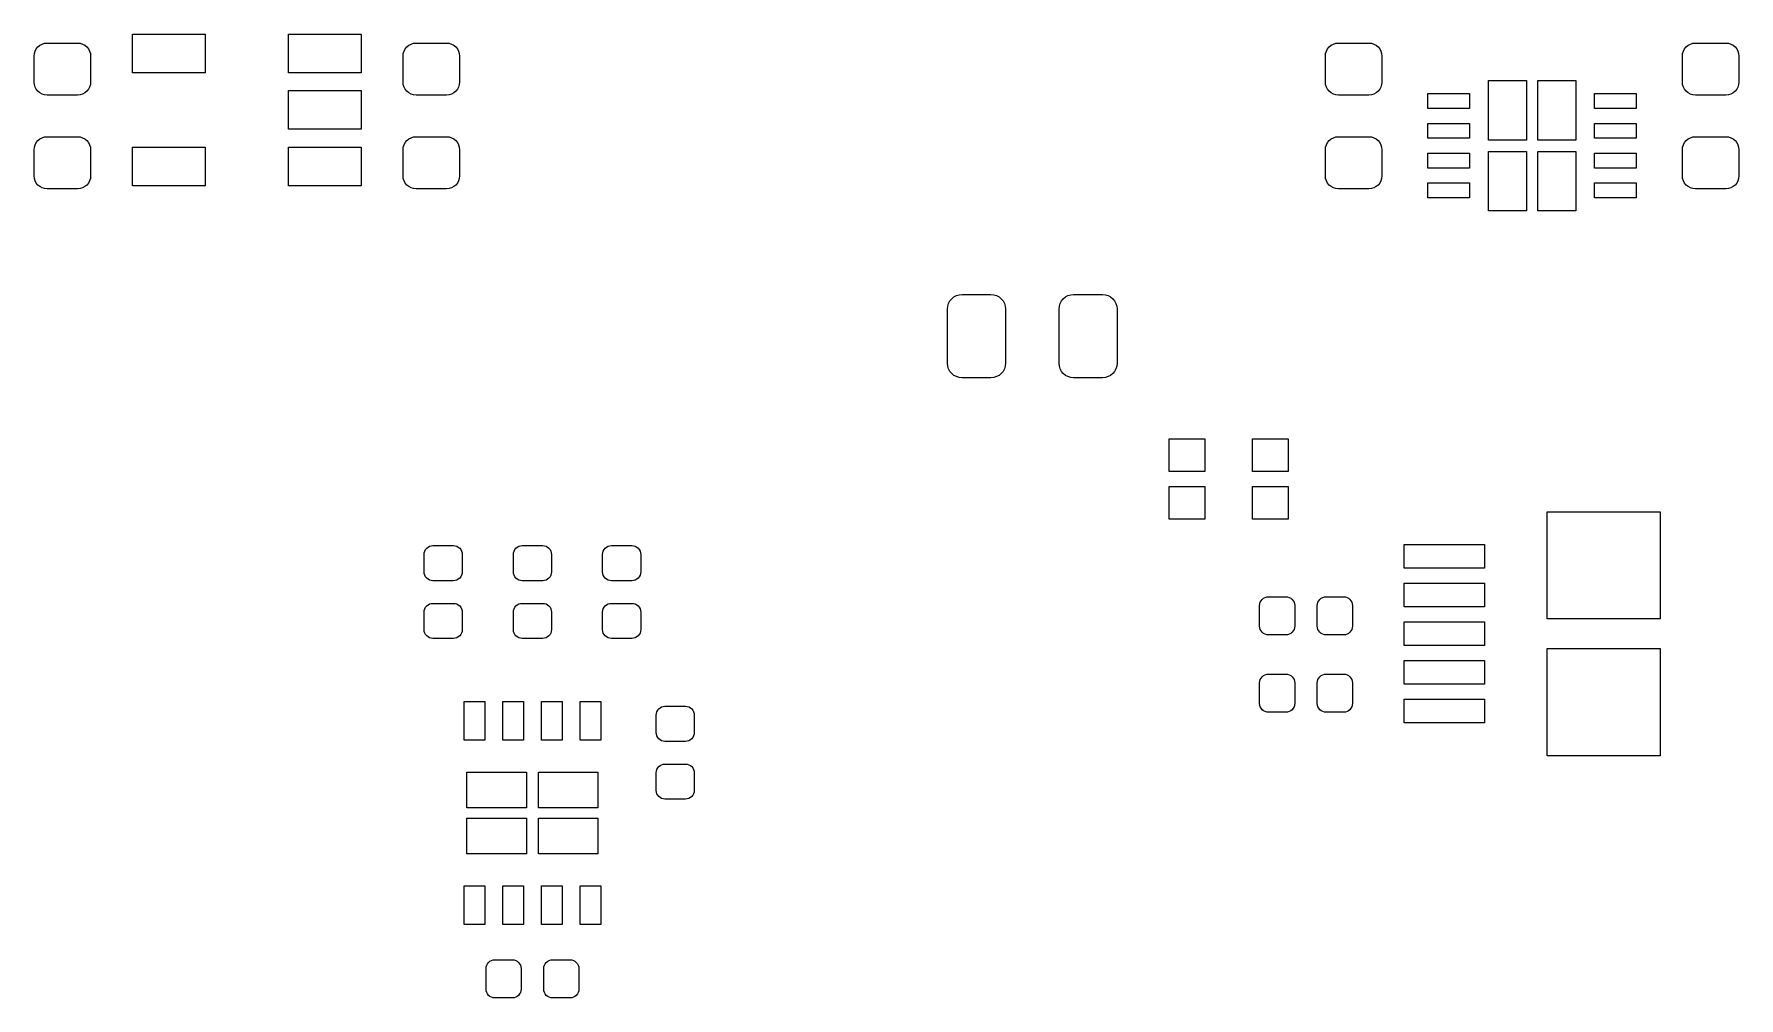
# Model space of a CAD drawing. Extents: x 100.6 to 129.3, y -122.7 to -106.5.
import ezdxf

# ---------------------------------------------------------------- set-up
doc = ezdxf.new("R2010")
doc.units = 0
doc.layers.add('BLACK', color=7, linetype='CONTINUOUS')

msp = doc.modelspace()

# ---------------------------------------------------------------- linework, layer by layer
at = {"layer": 'BLACK', "linetype": 'CONTINUOUS'}
for p, q in [((102.28, -107.175), (102.28, -106.525)), ((102.28, -106.525), (103.5, -106.525)), ((103.5, -106.525), (103.5, -107.175)), ((104.9, -107.175), (104.9, -106.525)), ((104.9, -106.525), (106.12, -106.525)), ((106.12, -106.525), (106.12, -107.175)), ((100.625, -106.894), (100.629, -106.851)), ((100.629, -106.851), (100.642, -106.81)), ((100.642, -106.81), (100.662, -106.772)), ((100.662, -106.772), (100.689, -106.739)), ((100.689, -106.739), (100.722, -106.712)), ((100.722, -106.712), (100.76, -106.692)), ((100.76, -106.692), (100.801, -106.679)), ((100.801, -106.679), (100.844, -106.675)), ((100.844, -106.675), (101.356, -106.675)), ((101.356, -106.675), (101.399, -106.679)), ((101.399, -106.679), (101.44, -106.692)), ((101.44, -106.692), (101.478, -106.712)), ((101.478, -106.712), (101.511, -106.739)), ((101.511, -106.739), (101.538, -106.772)), ((101.538, -106.772), (101.558, -106.81)), ((101.558, -106.81), (101.571, -106.851)), ((101.571, -106.851), (101.575, -106.894)), ((106.825, -106.894), (106.829, -106.851)), ((106.829, -106.851), (106.842, -106.81)), ((106.842, -106.81), (106.862, -106.772)), ((106.862, -106.772), (106.889, -106.739)), ((106.889, -106.739), (106.922, -106.712)), ((106.922, -106.712), (106.96, -106.692)), ((106.96, -106.692), (107.001, -106.679)), ((107.001, -106.679), (107.044, -106.675)), ((107.044, -106.675), (107.556, -106.675)), ((107.556, -106.675), (107.599, -106.679)), ((107.599, -106.679), (107.64, -106.692)), ((107.64, -106.692), (107.678, -106.712)), ((107.678, -106.712), (107.711, -106.739)), ((107.711, -106.739), (107.738, -106.772)), ((107.738, -106.772), (107.758, -106.81)), ((107.758, -106.81), (107.771, -106.851)), ((107.771, -106.851), (107.775, -106.894)), ((122.325, -106.894), (122.329, -106.851)), ((122.329, -106.851), (122.342, -106.81)), ((122.342, -106.81), (122.362, -106.772)), ((122.362, -106.772), (122.389, -106.739)), ((122.389, -106.739), (122.422, -106.712)), ((122.422, -106.712), (122.46, -106.692)), ((122.46, -106.692), (122.501, -106.679)), ((122.501, -106.679), (122.544, -106.675)), ((122.544, -106.675), (123.056, -106.675)), ((123.056, -106.675), (123.099, -106.679)), ((123.099, -106.679), (123.14, -106.692)), ((123.14, -106.692), (123.178, -106.712)), ((123.178, -106.712), (123.211, -106.739)), ((123.211, -106.739), (123.238, -106.772)), ((123.238, -106.772), (123.258, -106.81)), ((123.258, -106.81), (123.271, -106.851)), ((123.271, -106.851), (123.275, -106.894)), ((128.325, -106.894), (128.329, -106.851)), ((128.329, -106.851), (128.342, -106.81)), ((128.342, -106.81), (128.362, -106.772)), ((128.362, -106.772), (128.389, -106.739)), ((128.389, -106.739), (128.422, -106.712)), ((128.422, -106.712), (128.46, -106.692)), ((128.46, -106.692), (128.501, -106.679)), ((128.501, -106.679), (128.544, -106.675)), ((128.544, -106.675), (129.056, -106.675)), ((129.056, -106.675), (129.099, -106.679)), ((129.099, -106.679), (129.14, -106.692)), ((129.14, -106.692), (129.178, -106.712)), ((129.178, -106.712), (129.211, -106.739)), ((129.211, -106.739), (129.238, -106.772)), ((129.238, -106.772), (129.258, -106.81)), ((129.258, -106.81), (129.271, -106.851)), ((129.271, -106.851), (129.275, -106.894)), ((100.625, -107.331), (100.625, -106.894)), ((101.575, -106.894), (101.575, -107.331)), ((106.825, -107.331), (106.825, -106.894)), ((107.775, -106.894), (107.775, -107.331)), ((122.325, -107.331), (122.325, -106.894)), ((123.275, -106.894), (123.275, -107.331)), ((128.325, -107.331), (128.325, -106.894)), ((129.275, -106.894), (129.275, -107.331)), ((100.629, -107.374), (100.625, -107.331)), ((100.642, -107.415), (100.629, -107.374)), ((100.662, -107.453), (100.642, -107.415)), ((101.558, -107.415), (101.538, -107.453)), ((101.571, -107.374), (101.558, -107.415)), ((101.575, -107.331), (101.571, -107.374)), ((103.5, -107.175), (102.28, -107.175)), ((106.12, -107.175), (104.9, -107.175)), ((106.829, -107.374), (106.825, -107.331)), ((106.842, -107.415), (106.829, -107.374)), ((106.862, -107.453), (106.842, -107.415)), ((107.758, -107.415), (107.738, -107.453)), ((107.771, -107.374), (107.758, -107.415)), ((107.775, -107.331), (107.771, -107.374)), ((122.329, -107.374), (122.325, -107.331)), ((122.342, -107.415), (122.329, -107.374)), ((122.362, -107.453), (122.342, -107.415)), ((123.258, -107.415), (123.238, -107.453)), ((123.271, -107.374), (123.258, -107.415)), ((123.275, -107.331), (123.271, -107.374)), ((125.065, -108.305), (125.065, -107.305)), ((125.065, -107.305), (125.705, -107.305)), ((125.705, -107.305), (125.705, -108.305)), ((125.895, -108.305), (125.895, -107.305)), ((125.895, -107.305), (126.535, -107.305)), ((126.535, -107.305), (126.535, -108.305)), ((128.329, -107.374), (128.325, -107.331)), ((128.342, -107.415), (128.329, -107.374)), ((128.362, -107.453), (128.342, -107.415)), ((129.258, -107.415), (129.238, -107.453)), ((129.271, -107.374), (129.258, -107.415)), ((129.275, -107.331), (129.271, -107.374)), ((100.689, -107.486), (100.662, -107.453)), ((100.722, -107.513), (100.689, -107.486)), ((100.76, -107.533), (100.722, -107.513)), ((100.801, -107.546), (100.76, -107.533)), ((100.844, -107.55), (100.801, -107.546)), ((101.356, -107.55), (100.844, -107.55)), ((101.399, -107.546), (101.356, -107.55)), ((101.44, -107.533), (101.399, -107.546)), ((101.478, -107.513), (101.44, -107.533)), ((101.511, -107.486), (101.478, -107.513)), ((101.538, -107.453), (101.511, -107.486)), ((104.9, -108.125), (104.9, -107.475)), ((104.9, -107.475), (106.12, -107.475)), ((106.12, -107.475), (106.12, -108.125)), ((106.889, -107.486), (106.862, -107.453)), ((106.922, -107.513), (106.889, -107.486)), ((106.96, -107.533), (106.922, -107.513)), ((107.001, -107.546), (106.96, -107.533)), ((107.044, -107.55), (107.001, -107.546)), ((107.556, -107.55), (107.044, -107.55)), ((107.599, -107.546), (107.556, -107.55)), ((107.64, -107.533), (107.599, -107.546)), ((107.678, -107.513), (107.64, -107.533)), ((107.711, -107.486), (107.678, -107.513)), ((107.738, -107.453), (107.711, -107.486)), ((122.389, -107.486), (122.362, -107.453)), ((122.422, -107.513), (122.389, -107.486)), ((122.46, -107.533), (122.422, -107.513)), ((122.501, -107.546), (122.46, -107.533)), ((122.544, -107.55), (122.501, -107.546)), ((123.056, -107.55), (122.544, -107.55)), ((123.099, -107.546), (123.056, -107.55)), ((123.14, -107.533), (123.099, -107.546)), ((123.178, -107.513), (123.14, -107.533)), ((123.211, -107.486), (123.178, -107.513)), ((123.238, -107.453), (123.211, -107.486)), ((124.05, -107.775), (124.05, -107.525)), ((124.05, -107.525), (124.75, -107.525)), ((124.75, -107.525), (124.75, -107.775)), ((126.85, -107.775), (126.85, -107.525)), ((126.85, -107.525), (127.55, -107.525)), ((127.55, -107.525), (127.55, -107.775)), ((128.389, -107.486), (128.362, -107.453)), ((128.422, -107.513), (128.389, -107.486)), ((128.46, -107.533), (128.422, -107.513)), ((128.501, -107.546), (128.46, -107.533)), ((128.544, -107.55), (128.501, -107.546)), ((129.056, -107.55), (128.544, -107.55)), ((129.099, -107.546), (129.056, -107.55)), ((129.14, -107.533), (129.099, -107.546)), ((129.178, -107.513), (129.14, -107.533)), ((129.211, -107.486), (129.178, -107.513)), ((129.238, -107.453), (129.211, -107.486)), ((124.75, -107.775), (124.05, -107.775)), ((127.55, -107.775), (126.85, -107.775)), ((100.689, -108.314), (100.722, -108.287)), ((100.722, -108.287), (100.76, -108.267)), ((100.76, -108.267), (100.801, -108.254)), ((100.801, -108.254), (100.844, -108.25)), ((100.844, -108.25), (101.356, -108.25)), ((101.356, -108.25), (101.399, -108.254)), ((101.399, -108.254), (101.44, -108.267)), ((101.44, -108.267), (101.478, -108.287)), ((101.478, -108.287), (101.511, -108.314)), ((106.12, -108.125), (104.9, -108.125)), ((106.889, -108.314), (106.922, -108.287)), ((106.922, -108.287), (106.96, -108.267)), ((106.96, -108.267), (107.001, -108.254)), ((107.001, -108.254), (107.044, -108.25)), ((107.044, -108.25), (107.556, -108.25)), ((107.556, -108.25), (107.599, -108.254)), ((107.599, -108.254), (107.64, -108.267)), ((107.64, -108.267), (107.678, -108.287)), ((107.678, -108.287), (107.711, -108.314)), ((122.389, -108.314), (122.422, -108.287)), ((122.422, -108.287), (122.46, -108.267)), ((122.46, -108.267), (122.501, -108.254)), ((122.501, -108.254), (122.544, -108.25)), ((122.544, -108.25), (123.056, -108.25)), ((123.056, -108.25), (123.099, -108.254)), ((123.099, -108.254), (123.14, -108.267)), ((123.14, -108.267), (123.178, -108.287)), ((123.178, -108.287), (123.211, -108.314)), ((124.05, -108.275), (124.05, -108.025)), ((124.05, -108.025), (124.75, -108.025)), ((124.75, -108.275), (124.05, -108.275)), ((124.75, -108.025), (124.75, -108.275)), ((126.85, -108.275), (126.85, -108.025)), ((126.85, -108.025), (127.55, -108.025)), ((127.55, -108.275), (126.85, -108.275)), ((127.55, -108.025), (127.55, -108.275)), ((128.389, -108.314), (128.422, -108.287)), ((128.422, -108.287), (128.46, -108.267)), ((128.46, -108.267), (128.501, -108.254)), ((128.501, -108.254), (128.544, -108.25)), ((128.544, -108.25), (129.056, -108.25)), ((129.056, -108.25), (129.099, -108.254)), ((129.099, -108.254), (129.14, -108.267)), ((129.14, -108.267), (129.178, -108.287)), ((129.178, -108.287), (129.211, -108.314)), ((100.625, -108.469), (100.629, -108.426)), ((100.625, -108.906), (100.625, -108.469)), ((100.629, -108.426), (100.642, -108.385)), ((100.642, -108.385), (100.662, -108.347)), ((100.662, -108.347), (100.689, -108.314)), ((101.511, -108.314), (101.538, -108.347)), ((101.538, -108.347), (101.558, -108.385)), ((101.558, -108.385), (101.571, -108.426)), ((101.571, -108.426), (101.575, -108.469)), ((101.575, -108.469), (101.575, -108.906)), ((102.28, -109.075), (102.28, -108.425)), ((102.28, -108.425), (103.5, -108.425)), ((103.5, -108.425), (103.5, -109.075)), ((104.9, -109.075), (104.9, -108.425)), ((104.9, -108.425), (106.12, -108.425)), ((106.12, -108.425), (106.12, -109.075)), ((106.825, -108.469), (106.829, -108.426)), ((106.825, -108.906), (106.825, -108.469)), ((106.829, -108.426), (106.842, -108.385)), ((106.842, -108.385), (106.862, -108.347)), ((106.862, -108.347), (106.889, -108.314)), ((107.711, -108.314), (107.738, -108.347)), ((107.738, -108.347), (107.758, -108.385)), ((107.758, -108.385), (107.771, -108.426)), ((107.771, -108.426), (107.775, -108.469)), ((107.775, -108.469), (107.775, -108.906)), ((122.325, -108.469), (122.329, -108.426)), ((122.325, -108.906), (122.325, -108.469)), ((122.329, -108.426), (122.342, -108.385)), ((122.342, -108.385), (122.362, -108.347)), ((122.362, -108.347), (122.389, -108.314)), ((123.211, -108.314), (123.238, -108.347)), ((123.238, -108.347), (123.258, -108.385)), ((123.258, -108.385), (123.271, -108.426)), ((123.271, -108.426), (123.275, -108.469)), ((123.275, -108.469), (123.275, -108.906)), ((124.05, -108.775), (124.05, -108.525)), ((124.05, -108.525), (124.75, -108.525)), ((124.75, -108.525), (124.75, -108.775)), ((125.705, -108.305), (125.065, -108.305)), ((125.065, -109.495), (125.065, -108.495)), ((125.065, -108.495), (125.705, -108.495)), ((125.705, -108.495), (125.705, -109.495)), ((126.535, -108.305), (125.895, -108.305)), ((125.895, -109.495), (125.895, -108.495)), ((125.895, -108.495), (126.535, -108.495)), ((126.535, -108.495), (126.535, -109.495)), ((126.85, -108.775), (126.85, -108.525)), ((126.85, -108.525), (127.55, -108.525)), ((127.55, -108.525), (127.55, -108.775)), ((128.325, -108.469), (128.329, -108.426)), ((128.325, -108.906), (128.325, -108.469)), ((128.329, -108.426), (128.342, -108.385)), ((128.342, -108.385), (128.362, -108.347)), ((128.362, -108.347), (128.389, -108.314)), ((129.211, -108.314), (129.238, -108.347)), ((129.238, -108.347), (129.258, -108.385)), ((129.258, -108.385), (129.271, -108.426)), ((129.271, -108.426), (129.275, -108.469)), ((129.275, -108.469), (129.275, -108.906)), ((124.75, -108.775), (124.05, -108.775)), ((127.55, -108.775), (126.85, -108.775)), ((100.629, -108.949), (100.625, -108.906)), ((100.642, -108.99), (100.629, -108.949)), ((100.662, -109.028), (100.642, -108.99)), ((100.689, -109.061), (100.662, -109.028)), ((100.722, -109.088), (100.689, -109.061)), ((100.76, -109.108), (100.722, -109.088)), ((100.801, -109.121), (100.76, -109.108)), ((100.844, -109.125), (100.801, -109.121)), ((101.356, -109.125), (100.844, -109.125)), ((101.399, -109.121), (101.356, -109.125)), ((101.44, -109.108), (101.399, -109.121)), ((101.478, -109.088), (101.44, -109.108)), ((101.511, -109.061), (101.478, -109.088)), ((101.538, -109.028), (101.511, -109.061)), ((101.558, -108.99), (101.538, -109.028)), ((101.571, -108.949), (101.558, -108.99)), ((101.575, -108.906), (101.571, -108.949)), ((103.5, -109.075), (102.28, -109.075)), ((106.12, -109.075), (104.9, -109.075)), ((106.829, -108.949), (106.825, -108.906)), ((106.842, -108.99), (106.829, -108.949)), ((106.862, -109.028), (106.842, -108.99)), ((106.889, -109.061), (106.862, -109.028)), ((106.922, -109.088), (106.889, -109.061)), ((106.96, -109.108), (106.922, -109.088)), ((107.001, -109.121), (106.96, -109.108)), ((107.044, -109.125), (107.001, -109.121)), ((107.556, -109.125), (107.044, -109.125)), ((107.599, -109.121), (107.556, -109.125)), ((107.64, -109.108), (107.599, -109.121)), ((107.678, -109.088), (107.64, -109.108)), ((107.711, -109.061), (107.678, -109.088)), ((107.738, -109.028), (107.711, -109.061)), ((107.758, -108.99), (107.738, -109.028)), ((107.771, -108.949), (107.758, -108.99)), ((107.775, -108.906), (107.771, -108.949)), ((122.329, -108.949), (122.325, -108.906)), ((122.342, -108.99), (122.329, -108.949)), ((122.362, -109.028), (122.342, -108.99)), ((122.389, -109.061), (122.362, -109.028)), ((122.422, -109.088), (122.389, -109.061)), ((122.46, -109.108), (122.422, -109.088)), ((122.501, -109.121), (122.46, -109.108)), ((122.544, -109.125), (122.501, -109.121)), ((123.056, -109.125), (122.544, -109.125)), ((123.099, -109.121), (123.056, -109.125)), ((123.14, -109.108), (123.099, -109.121)), ((123.178, -109.088), (123.14, -109.108)), ((123.211, -109.061), (123.178, -109.088)), ((123.238, -109.028), (123.211, -109.061)), ((123.258, -108.99), (123.238, -109.028)), ((123.271, -108.949), (123.258, -108.99)), ((123.275, -108.906), (123.271, -108.949)), ((124.05, -109.275), (124.05, -109.025)), ((124.05, -109.025), (124.75, -109.025)), ((124.75, -109.025), (124.75, -109.275)), ((126.85, -109.275), (126.85, -109.025)), ((126.85, -109.025), (127.55, -109.025)), ((127.55, -109.025), (127.55, -109.275)), ((128.329, -108.949), (128.325, -108.906)), ((128.342, -108.99), (128.329, -108.949)), ((128.362, -109.028), (128.342, -108.99)), ((128.389, -109.061), (128.362, -109.028)), ((128.422, -109.088), (128.389, -109.061)), ((128.46, -109.108), (128.422, -109.088)), ((128.501, -109.121), (128.46, -109.108)), ((128.544, -109.125), (128.501, -109.121)), ((129.056, -109.125), (128.544, -109.125)), ((129.099, -109.121), (129.056, -109.125)), ((129.14, -109.108), (129.099, -109.121)), ((129.178, -109.088), (129.14, -109.108)), ((129.211, -109.061), (129.178, -109.088)), ((129.238, -109.028), (129.211, -109.061)), ((129.258, -108.99), (129.238, -109.028)), ((129.271, -108.949), (129.258, -108.99)), ((129.275, -108.906), (129.271, -108.949)), ((124.75, -109.275), (124.05, -109.275)), ((127.55, -109.275), (126.85, -109.275)), ((125.705, -109.495), (125.065, -109.495)), ((126.535, -109.495), (125.895, -109.495)), ((115.975, -111.144), (115.98, -111.096)), ((115.975, -112.056), (115.975, -111.144)), ((115.98, -111.096), (115.994, -111.05)), ((115.994, -111.05), (116.016, -111.008)), ((116.016, -111.008), (116.046, -110.971)), ((116.046, -110.971), (116.083, -110.941)), ((116.083, -110.941), (116.125, -110.919)), ((116.125, -110.919), (116.171, -110.905)), ((116.171, -110.905), (116.219, -110.9)), ((116.219, -110.9), (116.706, -110.9)), ((116.706, -110.9), (116.754, -110.905)), ((116.754, -110.905), (116.8, -110.919)), ((116.8, -110.919), (116.842, -110.941)), ((116.842, -110.941), (116.879, -110.971)), ((116.879, -110.971), (116.909, -111.008)), ((116.909, -111.008), (116.931, -111.05)), ((116.931, -111.05), (116.945, -111.096)), ((116.945, -111.096), (116.95, -111.144)), ((116.95, -111.144), (116.95, -112.056)), ((117.85, -111.144), (117.855, -111.096)), ((117.85, -112.056), (117.85, -111.144)), ((117.855, -111.096), (117.869, -111.05)), ((117.869, -111.05), (117.891, -111.008)), ((117.891, -111.008), (117.921, -110.971)), ((117.921, -110.971), (117.958, -110.941)), ((117.958, -110.941), (118, -110.919)), ((118, -110.919), (118.046, -110.905)), ((118.046, -110.905), (118.094, -110.9)), ((118.094, -110.9), (118.581, -110.9)), ((118.581, -110.9), (118.629, -110.905)), ((118.629, -110.905), (118.675, -110.919)), ((118.675, -110.919), (118.717, -110.941)), ((118.717, -110.941), (118.754, -110.971)), ((118.754, -110.971), (118.784, -111.008)), ((118.784, -111.008), (118.806, -111.05)), ((118.806, -111.05), (118.82, -111.096)), ((118.82, -111.096), (118.825, -111.144)), ((118.825, -111.144), (118.825, -112.056)), ((115.98, -112.104), (115.975, -112.056)), ((115.994, -112.15), (115.98, -112.104)), ((116.016, -112.192), (115.994, -112.15)), ((116.046, -112.229), (116.016, -112.192)), ((116.083, -112.259), (116.046, -112.229)), ((116.125, -112.281), (116.083, -112.259)), ((116.171, -112.295), (116.125, -112.281)), ((116.219, -112.3), (116.171, -112.295)), ((116.706, -112.3), (116.219, -112.3)), ((116.754, -112.295), (116.706, -112.3)), ((116.8, -112.281), (116.754, -112.295)), ((116.842, -112.259), (116.8, -112.281)), ((116.879, -112.229), (116.842, -112.259)), ((116.909, -112.192), (116.879, -112.229)), ((116.931, -112.15), (116.909, -112.192)), ((116.945, -112.104), (116.931, -112.15)), ((116.95, -112.056), (116.945, -112.104)), ((117.855, -112.104), (117.85, -112.056)), ((117.869, -112.15), (117.855, -112.104)), ((117.891, -112.192), (117.869, -112.15)), ((117.921, -112.229), (117.891, -112.192)), ((117.958, -112.259), (117.921, -112.229)), ((118, -112.281), (117.958, -112.259)), ((118.046, -112.295), (118, -112.281)), ((118.094, -112.3), (118.046, -112.295)), ((118.581, -112.3), (118.094, -112.3)), ((118.629, -112.295), (118.581, -112.3)), ((118.675, -112.281), (118.629, -112.295)), ((118.717, -112.259), (118.675, -112.281)), ((118.754, -112.229), (118.717, -112.259)), ((118.784, -112.192), (118.754, -112.229)), ((118.806, -112.15), (118.784, -112.192)), ((118.82, -112.104), (118.806, -112.15)), ((118.825, -112.056), (118.82, -112.104)), ((119.7, -113.875), (119.7, -113.325)), ((119.7, -113.325), (120.3, -113.325)), ((120.3, -113.325), (120.3, -113.875)), ((121.1, -113.875), (121.1, -113.325)), ((121.1, -113.325), (121.7, -113.325)), ((121.7, -113.325), (121.7, -113.875)), ((120.3, -113.875), (119.7, -113.875)), ((121.7, -113.875), (121.1, -113.875)), ((119.7, -114.675), (119.7, -114.125)), ((119.7, -114.125), (120.3, -114.125)), ((120.3, -114.125), (120.3, -114.675)), ((121.1, -114.675), (121.1, -114.125)), ((121.1, -114.125), (121.7, -114.125)), ((121.7, -114.125), (121.7, -114.675)), ((126.05, -116.35), (126.05, -114.55)), ((126.05, -114.55), (127.95, -114.55)), ((127.95, -114.55), (127.95, -116.35)), ((120.3, -114.675), (119.7, -114.675)), ((121.7, -114.675), (121.1, -114.675)), ((107.205, -115.186), (107.223, -115.163)), ((107.223, -115.163), (107.246, -115.145)), ((107.246, -115.145), (107.271, -115.131)), ((107.271, -115.131), (107.299, -115.123)), ((107.299, -115.123), (107.328, -115.12)), ((107.328, -115.12), (107.672, -115.12)), ((107.672, -115.12), (107.701, -115.123)), ((107.701, -115.123), (107.729, -115.131)), ((107.729, -115.131), (107.754, -115.145)), ((107.754, -115.145), (107.777, -115.163)), ((107.777, -115.163), (107.795, -115.186)), ((108.705, -115.186), (108.723, -115.163)), ((108.723, -115.163), (108.746, -115.145)), ((108.746, -115.145), (108.771, -115.131)), ((108.771, -115.131), (108.799, -115.123)), ((108.799, -115.123), (108.828, -115.12)), ((108.828, -115.12), (109.172, -115.12)), ((109.172, -115.12), (109.201, -115.123)), ((109.201, -115.123), (109.229, -115.131)), ((109.229, -115.131), (109.254, -115.145)), ((109.254, -115.145), (109.277, -115.163)), ((109.277, -115.163), (109.295, -115.186)), ((110.205, -115.186), (110.223, -115.163)), ((110.223, -115.163), (110.246, -115.145)), ((110.246, -115.145), (110.271, -115.131)), ((110.271, -115.131), (110.299, -115.123)), ((110.299, -115.123), (110.328, -115.12)), ((110.328, -115.12), (110.672, -115.12)), ((110.672, -115.12), (110.701, -115.123)), ((110.701, -115.123), (110.729, -115.131)), ((110.729, -115.131), (110.754, -115.145)), ((110.754, -115.145), (110.777, -115.163)), ((110.777, -115.163), (110.795, -115.186)), ((123.65, -115.5), (123.65, -115.1)), ((123.65, -115.1), (125, -115.1)), ((125, -115.1), (125, -115.5)), ((107.18, -115.267), (107.183, -115.239)), ((107.18, -115.562), (107.18, -115.267)), ((107.183, -115.239), (107.191, -115.211)), ((107.191, -115.211), (107.205, -115.186)), ((107.795, -115.186), (107.809, -115.211)), ((107.809, -115.211), (107.817, -115.239)), ((107.817, -115.239), (107.82, -115.267)), ((107.82, -115.267), (107.82, -115.562)), ((108.68, -115.267), (108.683, -115.239)), ((108.68, -115.562), (108.68, -115.267)), ((108.683, -115.239), (108.691, -115.211)), ((108.691, -115.211), (108.705, -115.186)), ((109.295, -115.186), (109.309, -115.211)), ((109.309, -115.211), (109.317, -115.239)), ((109.317, -115.239), (109.32, -115.267)), ((109.32, -115.267), (109.32, -115.562)), ((110.18, -115.267), (110.183, -115.239)), ((110.18, -115.562), (110.18, -115.267)), ((110.183, -115.239), (110.191, -115.211)), ((110.191, -115.211), (110.205, -115.186)), ((110.795, -115.186), (110.809, -115.211)), ((110.809, -115.211), (110.817, -115.239)), ((110.817, -115.239), (110.82, -115.267)), ((110.82, -115.267), (110.82, -115.562)), ((107.183, -115.591), (107.18, -115.562)), ((107.191, -115.619), (107.183, -115.591)), ((107.205, -115.644), (107.191, -115.619)), ((107.223, -115.667), (107.205, -115.644)), ((107.246, -115.685), (107.223, -115.667)), ((107.271, -115.699), (107.246, -115.685)), ((107.299, -115.707), (107.271, -115.699)), ((107.328, -115.71), (107.299, -115.707)), ((107.672, -115.71), (107.328, -115.71)), ((107.701, -115.707), (107.672, -115.71)), ((107.729, -115.699), (107.701, -115.707)), ((107.754, -115.685), (107.729, -115.699)), ((107.777, -115.667), (107.754, -115.685)), ((107.795, -115.644), (107.777, -115.667)), ((107.809, -115.619), (107.795, -115.644)), ((107.817, -115.591), (107.809, -115.619)), ((107.82, -115.562), (107.817, -115.591)), ((108.683, -115.591), (108.68, -115.562)), ((108.691, -115.619), (108.683, -115.591)), ((108.705, -115.644), (108.691, -115.619)), ((108.723, -115.667), (108.705, -115.644)), ((108.746, -115.685), (108.723, -115.667)), ((108.771, -115.699), (108.746, -115.685)), ((108.799, -115.707), (108.771, -115.699)), ((108.828, -115.71), (108.799, -115.707)), ((109.172, -115.71), (108.828, -115.71)), ((109.201, -115.707), (109.172, -115.71)), ((109.229, -115.699), (109.201, -115.707)), ((109.254, -115.685), (109.229, -115.699)), ((109.277, -115.667), (109.254, -115.685)), ((109.295, -115.644), (109.277, -115.667)), ((109.309, -115.619), (109.295, -115.644)), ((109.317, -115.591), (109.309, -115.619)), ((109.32, -115.562), (109.317, -115.591)), ((110.183, -115.591), (110.18, -115.562)), ((110.191, -115.619), (110.183, -115.591)), ((110.205, -115.644), (110.191, -115.619)), ((110.223, -115.667), (110.205, -115.644)), ((110.246, -115.685), (110.223, -115.667)), ((110.271, -115.699), (110.246, -115.685)), ((110.299, -115.707), (110.271, -115.699)), ((110.328, -115.71), (110.299, -115.707)), ((110.672, -115.71), (110.328, -115.71)), ((110.701, -115.707), (110.672, -115.71)), ((110.729, -115.699), (110.701, -115.707)), ((110.754, -115.685), (110.729, -115.699)), ((110.777, -115.667), (110.754, -115.685)), ((110.795, -115.644), (110.777, -115.667)), ((110.809, -115.619), (110.795, -115.644)), ((110.817, -115.591), (110.809, -115.619)), ((110.82, -115.562), (110.817, -115.591)), ((125, -115.5), (123.65, -115.5)), ((121.245, -116.046), (121.263, -116.023)), ((121.263, -116.023), (121.286, -116.005)), ((121.286, -116.005), (121.311, -115.991)), ((121.311, -115.991), (121.339, -115.983)), ((121.339, -115.983), (121.367, -115.98)), ((121.367, -115.98), (121.662, -115.98)), ((121.662, -115.98), (121.691, -115.983)), ((121.691, -115.983), (121.719, -115.991)), ((121.719, -115.991), (121.744, -116.005)), ((121.744, -116.005), (121.767, -116.023)), ((121.767, -116.023), (121.785, -116.046)), ((122.215, -116.046), (122.233, -116.023)), ((122.233, -116.023), (122.256, -116.005)), ((122.256, -116.005), (122.281, -115.991)), ((122.281, -115.991), (122.309, -115.983)), ((122.309, -115.983), (122.337, -115.98)), ((122.337, -115.98), (122.632, -115.98)), ((122.632, -115.98), (122.661, -115.983)), ((122.661, -115.983), (122.689, -115.991)), ((122.689, -115.991), (122.714, -116.005)), ((122.714, -116.005), (122.737, -116.023)), ((122.737, -116.023), (122.755, -116.046)), ((123.65, -116.15), (123.65, -115.75)), ((123.65, -115.75), (125, -115.75)), ((125, -115.75), (125, -116.15)), ((107.18, -116.237), (107.183, -116.209)), ((107.18, -116.532), (107.18, -116.237)), ((107.183, -116.209), (107.191, -116.181)), ((107.191, -116.181), (107.205, -116.156)), ((107.205, -116.156), (107.223, -116.133)), ((107.223, -116.133), (107.246, -116.115)), ((107.246, -116.115), (107.271, -116.101)), ((107.271, -116.101), (107.299, -116.093)), ((107.299, -116.093), (107.328, -116.09)), ((107.328, -116.09), (107.672, -116.09)), ((107.672, -116.09), (107.701, -116.093)), ((107.701, -116.093), (107.729, -116.101)), ((107.729, -116.101), (107.754, -116.115)), ((107.754, -116.115), (107.777, -116.133)), ((107.777, -116.133), (107.795, -116.156)), ((107.795, -116.156), (107.809, -116.181)), ((107.809, -116.181), (107.817, -116.209)), ((107.817, -116.209), (107.82, -116.237)), ((107.82, -116.237), (107.82, -116.532)), ((108.68, -116.237), (108.683, -116.209)), ((108.68, -116.532), (108.68, -116.237)), ((108.683, -116.209), (108.691, -116.181)), ((108.691, -116.181), (108.705, -116.156)), ((108.705, -116.156), (108.723, -116.133)), ((108.723, -116.133), (108.746, -116.115)), ((108.746, -116.115), (108.771, -116.101)), ((108.771, -116.101), (108.799, -116.093)), ((108.799, -116.093), (108.828, -116.09)), ((108.828, -116.09), (109.172, -116.09)), ((109.172, -116.09), (109.201, -116.093)), ((109.201, -116.093), (109.229, -116.101)), ((109.229, -116.101), (109.254, -116.115)), ((109.254, -116.115), (109.277, -116.133)), ((109.277, -116.133), (109.295, -116.156)), ((109.295, -116.156), (109.309, -116.181)), ((109.309, -116.181), (109.317, -116.209)), ((109.317, -116.209), (109.32, -116.237)), ((109.32, -116.237), (109.32, -116.532)), ((110.18, -116.237), (110.183, -116.209)), ((110.18, -116.532), (110.18, -116.237)), ((110.183, -116.209), (110.191, -116.181)), ((110.191, -116.181), (110.205, -116.156)), ((110.205, -116.156), (110.223, -116.133)), ((110.223, -116.133), (110.246, -116.115)), ((110.246, -116.115), (110.271, -116.101)), ((110.271, -116.101), (110.299, -116.093)), ((110.299, -116.093), (110.328, -116.09)), ((110.328, -116.09), (110.672, -116.09)), ((110.672, -116.09), (110.701, -116.093)), ((110.701, -116.093), (110.729, -116.101)), ((110.729, -116.101), (110.754, -116.115)), ((110.754, -116.115), (110.777, -116.133)), ((110.777, -116.133), (110.795, -116.156)), ((110.795, -116.156), (110.809, -116.181)), ((110.809, -116.181), (110.817, -116.209)), ((110.817, -116.209), (110.82, -116.237)), ((110.82, -116.237), (110.82, -116.532)), ((121.22, -116.127), (121.223, -116.099)), ((121.22, -116.472), (121.22, -116.127)), ((121.223, -116.099), (121.231, -116.071)), ((121.231, -116.071), (121.245, -116.046)), ((121.785, -116.046), (121.799, -116.071)), ((121.799, -116.071), (121.807, -116.099)), ((121.807, -116.099), (121.81, -116.127)), ((121.81, -116.127), (121.81, -116.472)), ((122.19, -116.127), (122.193, -116.099)), ((122.19, -116.472), (122.19, -116.127)), ((122.193, -116.099), (122.201, -116.071)), ((122.201, -116.071), (122.215, -116.046)), ((122.755, -116.046), (122.769, -116.071)), ((122.769, -116.071), (122.777, -116.099)), ((122.777, -116.099), (122.78, -116.127)), ((122.78, -116.127), (122.78, -116.472)), ((125, -116.15), (123.65, -116.15)), ((107.183, -116.561), (107.18, -116.532)), ((107.191, -116.589), (107.183, -116.561)), ((107.205, -116.614), (107.191, -116.589)), ((107.809, -116.589), (107.795, -116.614)), ((107.817, -116.561), (107.809, -116.589)), ((107.82, -116.532), (107.817, -116.561)), ((108.683, -116.561), (108.68, -116.532)), ((108.691, -116.589), (108.683, -116.561)), ((108.705, -116.614), (108.691, -116.589)), ((109.309, -116.589), (109.295, -116.614)), ((109.317, -116.561), (109.309, -116.589)), ((109.32, -116.532), (109.317, -116.561)), ((110.183, -116.561), (110.18, -116.532)), ((110.191, -116.589), (110.183, -116.561)), ((110.205, -116.614), (110.191, -116.589)), ((110.809, -116.589), (110.795, -116.614)), ((110.817, -116.561), (110.809, -116.589)), ((110.82, -116.532), (110.817, -116.561)), ((121.223, -116.501), (121.22, -116.472)), ((121.231, -116.529), (121.223, -116.501)), ((121.245, -116.554), (121.231, -116.529)), ((121.263, -116.577), (121.245, -116.554)), ((121.286, -116.595), (121.263, -116.577)), ((121.311, -116.609), (121.286, -116.595)), ((121.744, -116.595), (121.719, -116.609)), ((121.767, -116.577), (121.744, -116.595)), ((121.785, -116.554), (121.767, -116.577)), ((121.799, -116.529), (121.785, -116.554)), ((121.807, -116.501), (121.799, -116.529)), ((121.81, -116.472), (121.807, -116.501)), ((122.193, -116.501), (122.19, -116.472)), ((122.201, -116.529), (122.193, -116.501)), ((122.215, -116.554), (122.201, -116.529)), ((122.233, -116.577), (122.215, -116.554)), ((122.256, -116.595), (122.233, -116.577)), ((122.281, -116.609), (122.256, -116.595)), ((122.714, -116.595), (122.689, -116.609)), ((122.737, -116.577), (122.714, -116.595)), ((122.755, -116.554), (122.737, -116.577)), ((122.769, -116.529), (122.755, -116.554)), ((122.777, -116.501), (122.769, -116.529)), ((122.78, -116.472), (122.777, -116.501)), ((123.65, -116.8), (123.65, -116.4)), ((123.65, -116.4), (125, -116.4)), ((125, -116.4), (125, -116.8)), ((127.95, -116.35), (126.05, -116.35)), ((107.223, -116.637), (107.205, -116.614)), ((107.246, -116.655), (107.223, -116.637)), ((107.271, -116.669), (107.246, -116.655)), ((107.299, -116.677), (107.271, -116.669)), ((107.328, -116.68), (107.299, -116.677)), ((107.672, -116.68), (107.328, -116.68)), ((107.701, -116.677), (107.672, -116.68)), ((107.729, -116.669), (107.701, -116.677)), ((107.754, -116.655), (107.729, -116.669)), ((107.777, -116.637), (107.754, -116.655)), ((107.795, -116.614), (107.777, -116.637)), ((108.723, -116.637), (108.705, -116.614)), ((108.746, -116.655), (108.723, -116.637)), ((108.771, -116.669), (108.746, -116.655)), ((108.799, -116.677), (108.771, -116.669)), ((108.828, -116.68), (108.799, -116.677)), ((109.172, -116.68), (108.828, -116.68)), ((109.201, -116.677), (109.172, -116.68)), ((109.229, -116.669), (109.201, -116.677)), ((109.254, -116.655), (109.229, -116.669)), ((109.277, -116.637), (109.254, -116.655)), ((109.295, -116.614), (109.277, -116.637)), ((110.223, -116.637), (110.205, -116.614)), ((110.246, -116.655), (110.223, -116.637)), ((110.271, -116.669), (110.246, -116.655)), ((110.299, -116.677), (110.271, -116.669)), ((110.328, -116.68), (110.299, -116.677)), ((110.672, -116.68), (110.328, -116.68)), ((110.701, -116.677), (110.672, -116.68)), ((110.729, -116.669), (110.701, -116.677)), ((110.754, -116.655), (110.729, -116.669)), ((110.777, -116.637), (110.754, -116.655)), ((110.795, -116.614), (110.777, -116.637)), ((121.339, -116.617), (121.311, -116.609)), ((121.367, -116.62), (121.339, -116.617)), ((121.662, -116.62), (121.367, -116.62)), ((121.691, -116.617), (121.662, -116.62)), ((121.719, -116.609), (121.691, -116.617)), ((122.309, -116.617), (122.281, -116.609)), ((122.337, -116.62), (122.309, -116.617)), ((122.632, -116.62), (122.337, -116.62)), ((122.661, -116.617), (122.632, -116.62)), ((122.689, -116.609), (122.661, -116.617)), ((125, -116.8), (123.65, -116.8)), ((126.05, -118.65), (126.05, -116.85)), ((126.05, -116.85), (127.95, -116.85)), ((127.95, -116.85), (127.95, -118.65)), ((123.65, -117.45), (123.65, -117.05)), ((123.65, -117.05), (125, -117.05)), ((125, -117.05), (125, -117.45)), ((121.22, -117.427), (121.223, -117.399)), ((121.22, -117.772), (121.22, -117.427)), ((121.223, -117.399), (121.231, -117.371)), ((121.231, -117.371), (121.245, -117.346)), ((121.245, -117.346), (121.263, -117.323)), ((121.263, -117.323), (121.286, -117.305)), ((121.286, -117.305), (121.311, -117.291)), ((121.311, -117.291), (121.339, -117.283)), ((121.339, -117.283), (121.367, -117.28)), ((121.367, -117.28), (121.662, -117.28)), ((121.662, -117.28), (121.691, -117.283)), ((121.691, -117.283), (121.719, -117.291)), ((121.719, -117.291), (121.744, -117.305)), ((121.744, -117.305), (121.767, -117.323)), ((121.767, -117.323), (121.785, -117.346)), ((121.785, -117.346), (121.799, -117.371)), ((121.799, -117.371), (121.807, -117.399)), ((121.807, -117.399), (121.81, -117.427)), ((121.81, -117.427), (121.81, -117.772)), ((122.19, -117.427), (122.193, -117.399)), ((122.19, -117.772), (122.19, -117.427)), ((122.193, -117.399), (122.201, -117.371)), ((122.201, -117.371), (122.215, -117.346)), ((122.215, -117.346), (122.233, -117.323)), ((122.233, -117.323), (122.256, -117.305)), ((122.256, -117.305), (122.281, -117.291)), ((122.281, -117.291), (122.309, -117.283)), ((122.309, -117.283), (122.337, -117.28)), ((122.337, -117.28), (122.632, -117.28)), ((122.632, -117.28), (122.661, -117.283)), ((122.661, -117.283), (122.689, -117.291)), ((122.689, -117.291), (122.714, -117.305)), ((122.714, -117.305), (122.737, -117.323)), ((122.737, -117.323), (122.755, -117.346)), ((122.755, -117.346), (122.769, -117.371)), ((122.769, -117.371), (122.777, -117.399)), ((122.777, -117.399), (122.78, -117.427)), ((122.78, -117.427), (122.78, -117.772)), ((125, -117.45), (123.65, -117.45)), ((107.85, -118.387), (107.85, -117.737)), ((107.85, -117.737), (108.2, -117.737)), ((108.2, -117.737), (108.2, -118.387)), ((108.5, -118.387), (108.5, -117.737)), ((108.5, -117.737), (108.85, -117.737)), ((108.85, -117.737), (108.85, -118.387)), ((109.15, -118.387), (109.15, -117.737)), ((109.15, -117.737), (109.5, -117.737)), ((109.5, -117.737), (109.5, -118.387)), ((109.8, -118.387), (109.8, -117.737)), ((109.8, -117.737), (110.15, -117.737)), ((110.15, -117.737), (110.15, -118.387)), ((123.65, -118.1), (123.65, -117.7)), ((123.65, -117.7), (125, -117.7)), ((125, -117.7), (125, -118.1)), ((111.08, -117.968), (111.083, -117.939)), ((111.08, -118.262), (111.08, -117.968)), ((111.083, -117.939), (111.091, -117.911)), ((111.091, -117.911), (111.105, -117.886)), ((111.105, -117.886), (111.123, -117.863)), ((111.123, -117.863), (111.146, -117.845)), ((111.146, -117.845), (111.171, -117.831)), ((111.171, -117.831), (111.199, -117.823)), ((111.199, -117.823), (111.227, -117.82)), ((111.227, -117.82), (111.572, -117.82)), ((111.572, -117.82), (111.601, -117.823)), ((111.601, -117.823), (111.629, -117.831)), ((111.629, -117.831), (111.654, -117.845)), ((111.654, -117.845), (111.677, -117.863)), ((111.677, -117.863), (111.695, -117.886)), ((111.695, -117.886), (111.709, -117.911)), ((111.709, -117.911), (111.717, -117.939)), ((111.717, -117.939), (111.72, -117.968)), ((111.72, -117.968), (111.72, -118.262)), ((121.223, -117.801), (121.22, -117.772)), ((121.231, -117.829), (121.223, -117.801)), ((121.245, -117.854), (121.231, -117.829)), ((121.263, -117.877), (121.245, -117.854)), ((121.286, -117.895), (121.263, -117.877)), ((121.311, -117.909), (121.286, -117.895)), ((121.339, -117.917), (121.311, -117.909)), ((121.367, -117.92), (121.339, -117.917)), ((121.662, -117.92), (121.367, -117.92)), ((121.691, -117.917), (121.662, -117.92)), ((121.719, -117.909), (121.691, -117.917)), ((121.744, -117.895), (121.719, -117.909)), ((121.767, -117.877), (121.744, -117.895)), ((121.785, -117.854), (121.767, -117.877)), ((121.799, -117.829), (121.785, -117.854)), ((121.807, -117.801), (121.799, -117.829)), ((121.81, -117.772), (121.807, -117.801)), ((122.193, -117.801), (122.19, -117.772)), ((122.201, -117.829), (122.193, -117.801)), ((122.215, -117.854), (122.201, -117.829)), ((122.233, -117.877), (122.215, -117.854)), ((122.256, -117.895), (122.233, -117.877)), ((122.281, -117.909), (122.256, -117.895)), ((122.309, -117.917), (122.281, -117.909)), ((122.337, -117.92), (122.309, -117.917)), ((122.632, -117.92), (122.337, -117.92)), ((122.661, -117.917), (122.632, -117.92)), ((122.689, -117.909), (122.661, -117.917)), ((122.714, -117.895), (122.689, -117.909)), ((122.737, -117.877), (122.714, -117.895)), ((122.755, -117.854), (122.737, -117.877)), ((122.769, -117.829), (122.755, -117.854)), ((122.777, -117.801), (122.769, -117.829)), ((122.78, -117.772), (122.777, -117.801)), ((111.083, -118.291), (111.08, -118.262)), ((111.091, -118.319), (111.083, -118.291)), ((111.105, -118.344), (111.091, -118.319)), ((111.709, -118.319), (111.695, -118.344)), ((111.717, -118.291), (111.709, -118.319)), ((111.72, -118.262), (111.717, -118.291)), ((125, -118.1), (123.65, -118.1)), ((108.2, -118.387), (107.85, -118.387)), ((108.85, -118.387), (108.5, -118.387)), ((109.5, -118.387), (109.15, -118.387)), ((110.15, -118.387), (109.8, -118.387)), ((111.123, -118.367), (111.105, -118.344)), ((111.146, -118.385), (111.123, -118.367)), ((111.171, -118.399), (111.146, -118.385)), ((111.199, -118.407), (111.171, -118.399)), ((111.227, -118.41), (111.199, -118.407)), ((111.572, -118.41), (111.227, -118.41)), ((111.601, -118.407), (111.572, -118.41)), ((111.629, -118.399), (111.601, -118.407)), ((111.654, -118.385), (111.629, -118.399)), ((111.677, -118.367), (111.654, -118.385)), ((111.695, -118.344), (111.677, -118.367)), ((111.083, -118.909), (111.091, -118.881)), ((111.091, -118.881), (111.105, -118.856)), ((111.105, -118.856), (111.123, -118.833)), ((111.123, -118.833), (111.146, -118.815)), ((111.146, -118.815), (111.171, -118.801)), ((111.171, -118.801), (111.199, -118.793)), ((111.199, -118.793), (111.227, -118.79)), ((111.227, -118.79), (111.572, -118.79)), ((111.572, -118.79), (111.601, -118.793)), ((111.601, -118.793), (111.629, -118.801)), ((111.629, -118.801), (111.654, -118.815)), ((111.654, -118.815), (111.677, -118.833)), ((111.677, -118.833), (111.695, -118.856)), ((111.695, -118.856), (111.709, -118.881)), ((111.709, -118.881), (111.717, -118.909)), ((127.95, -118.65), (126.05, -118.65)), ((107.9, -119.525), (107.9, -118.925)), ((107.9, -118.925), (108.9, -118.925)), ((108.9, -118.925), (108.9, -119.525)), ((109.1, -119.525), (109.1, -118.925)), ((109.1, -118.925), (110.1, -118.925)), ((110.1, -118.925), (110.1, -119.525)), ((111.08, -118.938), (111.083, -118.909)), ((111.08, -119.233), (111.08, -118.938)), ((111.717, -118.909), (111.72, -118.938)), ((111.72, -118.938), (111.72, -119.233)), ((111.083, -119.261), (111.08, -119.233)), ((111.091, -119.289), (111.083, -119.261)), ((111.105, -119.314), (111.091, -119.289)), ((111.123, -119.337), (111.105, -119.314)), ((111.146, -119.355), (111.123, -119.337)), ((111.171, -119.369), (111.146, -119.355)), ((111.199, -119.377), (111.171, -119.369)), ((111.227, -119.38), (111.199, -119.377)), ((111.572, -119.38), (111.227, -119.38)), ((111.601, -119.377), (111.572, -119.38)), ((111.629, -119.369), (111.601, -119.377)), ((111.654, -119.355), (111.629, -119.369)), ((111.677, -119.337), (111.654, -119.355)), ((111.695, -119.314), (111.677, -119.337)), ((111.709, -119.289), (111.695, -119.314)), ((111.717, -119.261), (111.709, -119.289)), ((111.72, -119.233), (111.717, -119.261)), ((108.9, -119.525), (107.9, -119.525)), ((107.9, -120.3), (107.9, -119.7)), ((107.9, -119.7), (108.9, -119.7)), ((108.9, -119.7), (108.9, -120.3)), ((110.1, -119.525), (109.1, -119.525)), ((109.1, -120.3), (109.1, -119.7)), ((109.1, -119.7), (110.1, -119.7)), ((110.1, -119.7), (110.1, -120.3)), ((108.9, -120.3), (107.9, -120.3)), ((110.1, -120.3), (109.1, -120.3)), ((107.85, -121.487), (107.85, -120.837)), ((107.85, -120.837), (108.2, -120.837)), ((108.2, -120.837), (108.2, -121.487)), ((108.5, -121.487), (108.5, -120.837)), ((108.5, -120.837), (108.85, -120.837)), ((108.85, -120.837), (108.85, -121.487)), ((109.15, -121.487), (109.15, -120.837)), ((109.15, -120.837), (109.5, -120.837)), ((109.5, -120.837), (109.5, -121.487)), ((109.8, -121.487), (109.8, -120.837)), ((109.8, -120.837), (110.15, -120.837)), ((110.15, -120.837), (110.15, -121.487)), ((108.2, -121.487), (107.85, -121.487)), ((108.85, -121.487), (108.5, -121.487)), ((109.5, -121.487), (109.15, -121.487)), ((110.15, -121.487), (109.8, -121.487)), ((108.22, -122.227), (108.223, -122.199)), ((108.22, -122.572), (108.22, -122.227)), ((108.223, -122.199), (108.231, -122.171)), ((108.231, -122.171), (108.245, -122.146)), ((108.245, -122.146), (108.263, -122.123)), ((108.263, -122.123), (108.286, -122.105)), ((108.286, -122.105), (108.311, -122.091)), ((108.311, -122.091), (108.339, -122.083)), ((108.339, -122.083), (108.367, -122.08)), ((108.367, -122.08), (108.662, -122.08)), ((108.662, -122.08), (108.691, -122.083)), ((108.691, -122.083), (108.719, -122.091)), ((108.719, -122.091), (108.744, -122.105)), ((108.744, -122.105), (108.767, -122.123)), ((108.767, -122.123), (108.785, -122.146)), ((108.785, -122.146), (108.799, -122.171)), ((108.799, -122.171), (108.807, -122.199)), ((108.807, -122.199), (108.81, -122.227)), ((108.81, -122.227), (108.81, -122.572)), ((109.19, -122.227), (109.193, -122.199)), ((109.19, -122.572), (109.19, -122.227)), ((109.193, -122.199), (109.201, -122.171)), ((109.201, -122.171), (109.215, -122.146)), ((109.215, -122.146), (109.233, -122.123)), ((109.233, -122.123), (109.256, -122.105)), ((109.256, -122.105), (109.281, -122.091)), ((109.281, -122.091), (109.309, -122.083)), ((109.309, -122.083), (109.337, -122.08)), ((109.337, -122.08), (109.632, -122.08)), ((109.632, -122.08), (109.661, -122.083)), ((109.661, -122.083), (109.689, -122.091)), ((109.689, -122.091), (109.714, -122.105)), ((109.714, -122.105), (109.737, -122.123)), ((109.737, -122.123), (109.755, -122.146)), ((109.755, -122.146), (109.769, -122.171)), ((109.769, -122.171), (109.777, -122.199)), ((109.777, -122.199), (109.78, -122.227)), ((109.78, -122.227), (109.78, -122.572)), ((108.223, -122.601), (108.22, -122.572)), ((108.231, -122.629), (108.223, -122.601)), ((108.807, -122.601), (108.799, -122.629)), ((108.81, -122.572), (108.807, -122.601)), ((109.193, -122.601), (109.19, -122.572)), ((109.201, -122.629), (109.193, -122.601)), ((109.777, -122.601), (109.769, -122.629)), ((109.78, -122.572), (109.777, -122.601)), ((108.245, -122.654), (108.231, -122.629)), ((108.263, -122.677), (108.245, -122.654)), ((108.286, -122.695), (108.263, -122.677)), ((108.311, -122.709), (108.286, -122.695)), ((108.339, -122.717), (108.311, -122.709)), ((108.367, -122.72), (108.339, -122.717)), ((108.662, -122.72), (108.367, -122.72)), ((108.691, -122.717), (108.662, -122.72)), ((108.719, -122.709), (108.691, -122.717)), ((108.744, -122.695), (108.719, -122.709)), ((108.767, -122.677), (108.744, -122.695)), ((108.785, -122.654), (108.767, -122.677)), ((108.799, -122.629), (108.785, -122.654)), ((109.215, -122.654), (109.201, -122.629)), ((109.233, -122.677), (109.215, -122.654)), ((109.256, -122.695), (109.233, -122.677)), ((109.281, -122.709), (109.256, -122.695)), ((109.309, -122.717), (109.281, -122.709)), ((109.337, -122.72), (109.309, -122.717)), ((109.632, -122.72), (109.337, -122.72)), ((109.661, -122.717), (109.632, -122.72)), ((109.689, -122.709), (109.661, -122.717)), ((109.714, -122.695), (109.689, -122.709)), ((109.737, -122.677), (109.714, -122.695)), ((109.755, -122.654), (109.737, -122.677)), ((109.769, -122.629), (109.755, -122.654))]:
    msp.add_line(p, q, dxfattribs=at)

doc.saveas('drawing.dxf')
